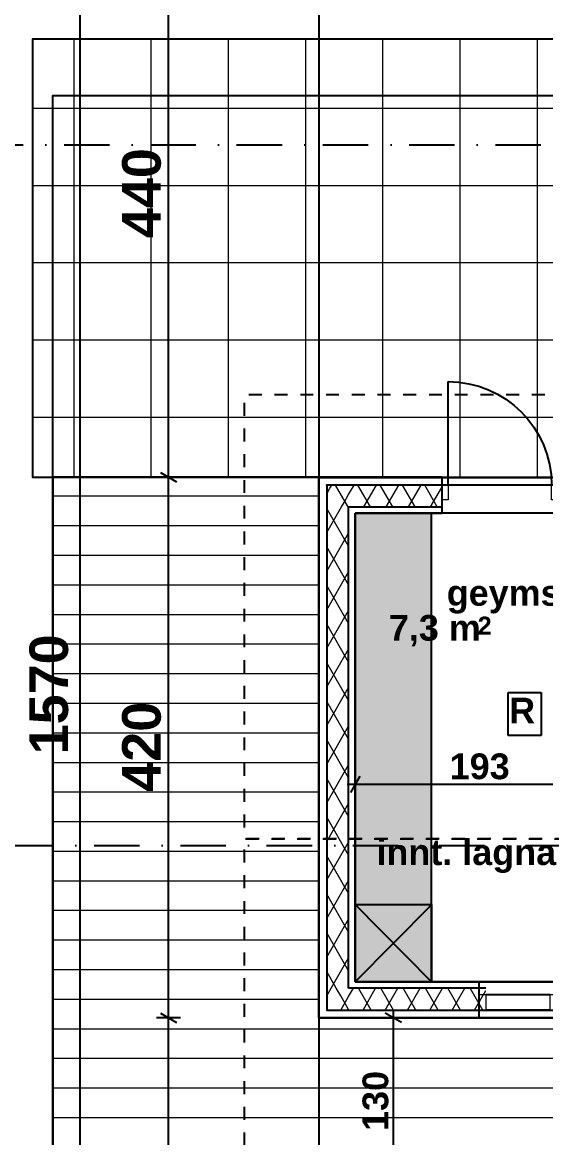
# Model space of a CAD drawing. Header units: millimetres. Extents: x -242231 to 419123, y -2399 to 525285.
# Drawn here: x -131269 to -127202, y 151887 to 160555 of the extents above; entities that cross this region are included whole.
import ezdxf

# ---------------------------------------------------------------- set-up
doc = ezdxf.new("R2010")
doc.units = ezdxf.units.MM
doc.set_wipeout_variables(frame=1)
for name, pattern in [('Dot & Dashed', [670.277762, 352.777767, -176.388884, 0, -141.111112]), ('Short dashed', [200, 100, -100]), ('Wipeout_Contour', [1000, 0, -1000])]:
    doc.linetypes.add(name, pattern=pattern)
doc.layers.add('Walls', color=7, linetype='Continuous')
doc.styles.add('GENERATED_STYLE_1', font='swissb.ttf')
pattern_1 = [(60, (-125991.2, 141233.89), (-129.9038, 75), []), (120, (-125991.2, 141233.89), (129.9038, 75), [])]

# ---------------------------------------------------------------- blocks, each defined once
blk = doc.blocks.new('D1 10_3')
at = {"layer": 'Walls', "linetype": 'Continuous'}
for p, q in [((402, 0), (402, 804)), ((-450, 60), (-450, 0)), ((-450, 0), (-450, -115)), ((450, 60), (450, 0)), ((450, 0), (450, -115)), ((-450, -115), (-450, -170)), ((-450, -170), (-450, -220)), ((450, -115), (450, -170)), ((450, -170), (450, -220))]:
    blk.add_line(p, q, dxfattribs=at)
at = {"layer": 'Walls', "color": 102, "linetype": 'Continuous', "lineweight": 20}
for p, q in [((-402, 0), (-450, 0)), ((-450, 0), (-450, -115)), ((-402, -115), (-402, 0)), ((450, 0), (402, 0)), ((402, 0), (402, -115)), ((450, -115), (450, 0)), ((-450, -115), (-402, -115)), ((402, -115), (450, -115))]:
    blk.add_line(p, q, dxfattribs=at)
at = {"layer": 'Walls', "linetype": 'Continuous'}
blk.add_arc((402, 0), 804, 90, 180, dxfattribs=at)
for p in [(-450, 0), (450, 0)]:
    blk.add_point(p, dxfattribs=at)
blk = doc.blocks.new('W Feature 1 10_4')
at = {"layer": 'Walls', "linetype": 'Continuous'}
for p, q in [((-300, 60), (300, 60)), ((-300, 60), (-300, 0)), ((-300, 0), (-300, -120)), ((300, 60), (300, 0)), ((300, 0), (300, -120)), ((-300, -120), (-300, -170)), ((-300, -170), (-300, -220)), ((300, -120), (300, -170)), ((300, -170), (300, -220)), ((300, -220), (-300, -220))]:
    blk.add_line(p, q, dxfattribs=at)
for p in [(-300, 0), (300, 0)]:
    blk.add_point(p, dxfattribs=at)
at = {"color": 254, "linetype": 'Wipeout_Contour', "lineweight": 0, "ltscale": 1054.618183}
blk.add_wipeout([(-250, -120), (250, -120), (250, 0), (-250, 0)], dxfattribs=at).dxf.layer = 'Walls'
at = {"layer": 'Walls', "color": 102, "linetype": 'Continuous', "lineweight": 20}
for p, q in [((-250, 0), (-300, 0)), ((-250, -120), (-250, 0)), ((300, 0), (250, 0)), ((250, 0), (250, -120)), ((-300, -120), (-250, -120)), ((250, -120), (300, -120))]:
    blk.add_line(p, q, dxfattribs=at)
at = {"layer": 'Walls', "linetype": 'Continuous'}
for p, q in [((250, 0), (-250, 0)), ((-250, -120), (250, -120))]:
    blk.add_line(p, q, dxfattribs=at)

msp = doc.modelspace()

# ---------------------------------------------------------------- hatches: boundary and pattern name
at = {"linetype": 'Continuous', "lineweight": 0}
h = msp.add_hatch(dxfattribs=at)
h.set_pattern_fill('BATT_INSULATION', color=1, style=0, pattern_type=2)
h.set_pattern_definition(pattern_1)
h.paths.add_polyline_path([(-128733.218, 156789.174), (-128903.213, 156959.175), (-128903.218, 156789.175)], flags=0)
h = msp.add_hatch(dxfattribs=at)
h.set_pattern_fill('BATT_INSULATION', color=1, style=0, pattern_type=2)
h.set_pattern_definition(pattern_1)
h.paths.add_polyline_path([(-128903.204, 156959.167), (-128733.218, 156789.174), (-128733.213, 156959.174)], flags=0)
h = msp.add_hatch(dxfattribs=at)
h.set_pattern_fill('BATT_INSULATION', color=1, style=0, pattern_type=2)
h.set_pattern_definition(pattern_1)
h.paths.add_polyline_path([(-128733.218, 156789.174), (-128007.735, 156789.172), (-128007.735, 156959.172), (-128733.213, 156959.174)], flags=0)
h = msp.add_hatch(dxfattribs=at)
h.set_pattern_fill('BATT_INSULATION', color=1, style=0, pattern_type=2)
h.set_pattern_definition(pattern_1)
h.paths.add_polyline_path([(-128733.34, 153048.716), (-128733.218, 156789.174), (-128903.218, 156789.175), (-128903.34, 153048.716)], flags=0)
for color, points in [(250, [(-128088.787, 156739.17), (-128683.235, 156739.17), (-128683.235, 153098.795), (-128088.787, 153098.795)]), (255, [(-128089.346, 153098.722), (-128683.319, 153098.722), (-128683.319, 153698.2), (-128089.346, 153698.2)])]:
    msp.add_hatch(color=color, dxfattribs=at).paths.add_polyline_path(points, flags=0)
h = msp.add_hatch(dxfattribs=at)
h.set_pattern_fill('BATT_INSULATION', color=1, style=0, pattern_type=2)
h.set_pattern_definition(pattern_1)
h.paths.add_polyline_path([(-128733.34, 153048.716), (-128903.346, 152878.716), (-128733.346, 152878.716)], flags=0)
h = msp.add_hatch(dxfattribs=at)
h.set_pattern_fill('BATT_INSULATION', color=1, style=0, pattern_type=2)
h.set_pattern_definition(pattern_1)
h.paths.add_polyline_path([(-128903.34, 153048.716), (-128903.346, 152878.716), (-128733.34, 153048.716)], flags=0)
h = msp.add_hatch(dxfattribs=at)
h.set_pattern_fill('BATT_INSULATION', color=1, style=0, pattern_type=2)
h.set_pattern_definition(pattern_1)
h.paths.add_polyline_path([(-128733.346, 152878.716), (-127667.562, 152878.716), (-127667.562, 153048.716), (-128733.34, 153048.716)], flags=0)

# ---------------------------------------------------------------- linework, layer by layer
at = {"linetype": 'Continuous'}
for p, q in [((-130819.273, 144724.309), (-130819.273, 161422.936)), ((-130133.114, 157019.175), (-130133.114, 161422.936)), ((-130133.114, 157019.175), (-130133.114, 161422.936)), ((-128963.347, 160855.888), (-128963.347, 140719.633)), ((-120757.17, 160423.23), (-131189.035, 160423.23)), ((-131189.035, 160423.23), (-131189.035, 157019.158)), ((-131189.035, 157019.158), (-127958.575, 157019.169)), ((-128963.211, 157019.175), (-131032.846, 157019.175)), ((-131032.846, 157019.175), (-131032.846, 152818.722)), ((-130039.364, 157019.175), (-130226.864, 157019.175)), ((-130195.614, 157055.26), (-130070.614, 156983.091)), ((-130195.614, 157055.26), (-130070.614, 156983.091)), ((-130133.114, 152818.716), (-130133.114, 157019.175)), ((-130133.114, 152818.716), (-130133.114, 157019.175)), ((-120769.294, 157022.383), (-128967.917, 157013.344)), ((-128967.917, 157013.344), (-128963.292, 152818.722)), ((-128963.211, 157019.175), (-128963.213, 156959.175)), ((-128963.211, 152818.722), (-128963.211, 157019.175)), ((-128007.735, 157019.172), (-128963.211, 157019.175)), ((-127958.575, 157019.169), (-120757.17, 157019.158)), ((-128963.213, 156959.175), (-128963.346, 152878.716)), ((-128903.213, 156959.175), (-128903.218, 156789.175)), ((-128733.213, 156959.174), (-128903.204, 156959.175)), ((-128007.735, 156959.172), (-128733.213, 156959.174)), ((-128903.218, 156789.175), (-128903.34, 153048.716)), ((-128733.34, 153048.716), (-128733.218, 156789.174)), ((-128733.218, 156789.174), (-128007.735, 156789.172)), ((-128683.339, 153098.716), (-128683.22, 156739.174)), ((-128683.238, 156739.168), (-128683.238, 153098.715)), ((-126690.971, 156739.168), (-128683.238, 156739.168)), ((-128088.787, 156739.17), (-128683.235, 156739.17)), ((-128683.235, 156739.17), (-128683.235, 153098.795)), ((-128683.22, 156739.174), (-128007.735, 156739.172)), ((-128088.787, 153098.795), (-128088.787, 156739.17)), ((-127493.583, 155347.797), (-127235.502, 155347.797)), ((-127493.583, 155013.511), (-127493.583, 155347.797)), ((-127235.502, 155347.797), (-127235.502, 155013.511)), ((-127235.502, 155013.511), (-127493.583, 155013.511)), ((-128647.135, 154695.56), (-128719.304, 154570.56)), ((-128683.22, 154539.31), (-128683.22, 154726.81)), ((-128744.345, 154633.06), (-128683.22, 154633.06)), ((-128683.22, 154633.06), (-126754.357, 154633.06)), ((-128683.319, 153098.722), (-128683.319, 153698.2)), ((-128683.319, 153698.2), (-128089.346, 153698.2)), ((-128089.346, 153098.722), (-128683.319, 153698.2)), ((-128683.319, 153098.722), (-128085.203, 153698.148)), ((-128089.346, 153698.2), (-128089.346, 153098.722)), ((-127667.562, 153098.716), (-128683.339, 153098.716)), ((-128089.346, 153098.722), (-128683.319, 153098.722)), ((-128683.238, 153098.715), (-126690.971, 153098.715)), ((-128683.235, 153098.795), (-128088.787, 153098.795)), ((-128903.34, 153048.716), (-128903.346, 152878.716)), ((-127667.562, 153048.716), (-128733.34, 153048.716)), ((-130195.614, 152854.8), (-130070.614, 152782.631)), ((-130195.614, 152854.8), (-130070.614, 152782.631)), ((-128963.348, 152818.716), (-128963.346, 152878.716)), ((-128903.346, 152878.716), (-128733.346, 152878.716)), ((-128733.346, 152878.716), (-127667.562, 152878.716)), ((-128322.752, 152782.631), (-128447.752, 152854.8)), ((-128385.252, 152818.716), (-128385.252, 152879.841)), ((-131032.846, 152818.722), (-131032.911, 150813.399)), ((-130039.364, 152818.716), (-130226.864, 152818.716)), ((-130133.114, 144724.309), (-130133.114, 152818.716)), ((-128963.348, 152818.716), (-127667.562, 152818.716)), ((-128963.292, 152818.722), (-120788.783, 152818.722)), ((-120758.674, 152818.722), (-128963.211, 152818.722)), ((-128291.502, 152818.716), (-128479.002, 152818.716)), ((-128385.252, 151517.711), (-128385.252, 152818.716))]:
    msp.add_line(p, q, dxfattribs=at)
at = {"color": 253, "linetype": 'Continuous', "lineweight": 15}
for p, q in [((-130869.065, 160423.23), (-130869.065, 157019.159)), ((-130269.065, 160423.23), (-130269.065, 157019.161)), ((-129669.065, 160423.23), (-129669.065, 157019.163)), ((-129069.065, 160423.23), (-129069.065, 157019.166)), ((-128469.065, 160423.23), (-128469.065, 157019.168)), ((-127869.065, 160423.23), (-127869.065, 157019.169)), ((-127269.065, 160423.23), (-127269.065, 157019.168)), ((-120757.17, 159884.823), (-131189.035, 159884.823)), ((-120757.17, 159284.823), (-131189.035, 159284.823)), ((-120757.17, 158684.823), (-131189.035, 158684.823)), ((-120757.17, 158084.823), (-131189.035, 158084.823)), ((-120757.17, 157484.823), (-131189.035, 157484.823)), ((-131032.846, 156873.89), (-128963.211, 156873.89)), ((-131032.846, 156643.89), (-128963.211, 156643.89)), ((-131032.846, 156413.89), (-128963.211, 156413.89)), ((-131032.846, 156183.89), (-128963.211, 156183.89)), ((-131032.846, 155953.89), (-128963.211, 155953.89)), ((-131032.846, 155723.89), (-128963.211, 155723.89)), ((-131032.846, 155493.89), (-128963.211, 155493.89)), ((-131032.846, 155263.89), (-128963.211, 155263.89)), ((-131032.846, 155033.89), (-128963.211, 155033.89)), ((-131032.846, 154803.89), (-128963.211, 154803.89)), ((-131032.846, 154573.89), (-128963.211, 154573.89)), ((-131032.846, 154343.89), (-128963.211, 154343.89)), ((-131032.846, 154113.89), (-128963.211, 154113.89)), ((-131032.846, 153883.89), (-128963.211, 153883.89)), ((-131032.846, 153653.89), (-128963.211, 153653.89)), ((-131032.846, 153423.89), (-128963.211, 153423.89)), ((-131032.846, 153193.89), (-128963.211, 153193.89)), ((-131032.846, 152963.89), (-128963.211, 152963.89)), ((-131032.849, 152733.89), (-120758.674, 152733.89)), ((-131032.856, 152503.89), (-120758.674, 152503.89)), ((-131032.864, 152273.89), (-120758.674, 152273.89)), ((-131032.871, 152043.89), (-120758.674, 152043.89))]:
    msp.add_line(p, q, dxfattribs=at)
at = {"linetype": 'Dot & Dashed'}
for p, q in [((-140329.251, 159602.88), (-113097.989, 159602.88)), ((-140766.553, 154157.728), (-113085.034, 154157.728))]:
    msp.add_line(p, q, dxfattribs=at)
at = {"linetype": 'Continuous', "flags": 128}
for points in [[(-115320.567, 161362.945), (-120697.174, 161362.945), (-120697.174, 156957.842), (-128903.282, 156957.842), (-128903.282, 152878.772), (-120699.907, 152878.772), (-120699.907, 144784.303), (-115320.567, 144784.303)], [(-120757.17, 160423.23), (-131189.035, 160423.23), (-131189.035, 157019.143), (-127957.201, 157019.169), (-120757.17, 157019.143)], [(-124986.476, 144724.319), (-120759.614, 144724.319), (-120759.614, 152818.722), (-128963.398, 152818.722), (-128964.421, 157019.191), (-131032.847, 157019.191), (-131032.847, 150777.433)]]:
    msp.add_lwpolyline(points, close=True, dxfattribs=at)
msp.add_lwpolyline([(-115731.425, 144724.319), (-122903.544, 144724.319), (-124967.025, 144724.319), (-131032.847, 150792.13), (-131032.847, 159987.586), (-120759.39, 159987.586), (-120759.39, 159143.187), (-115430.025, 159143.187)], dxfattribs=at)
at = {"linetype": 'Short dashed', "flags": 128}
msp.add_lwpolyline([(-123807.956, 157661.34), (-129544.694, 157661.34), (-129544.694, 154209.304), (-120327.218, 154209.304)], close=True, dxfattribs=at)
at = {"linetype": 'Continuous'}
msp.add_point((-128903.204, 156959.167), dxfattribs=at)

# ---------------------------------------------------------------- block references
at = {"color": 21, "linetype": 'Continuous', "lineweight": 18, "xscale": -1, "rotation": 359.999836149554}
msp.add_blockref('D1 10_3', (-127557.735, 156959.171), dxfattribs=at)

# ---------------------------------------------------------------- texts
at = {"style": 'GENERATED_STYLE_1'}
for s, height, p in [('geymsla', 200, (-127970.548, 156020.843)), ('7,3 m', 200, (-128420.008, 155749.567)), ('2', 140, (-127729.866, 155796.329)), ('R', 200, (-127485.036, 155106.369)), ('innt. lagna', 199.99999, (-128516.873, 154005.622))]:
    msp.add_text(s, height=height, dxfattribs=at).set_placement(p)
at = {"attachment_point": 1, "rotation": 90, "style": 'GENERATED_STYLE_1'}
for s, insert, char_height in [('{440}', (-130493.114, 158877.83), 300), ('{1570}', (-131213.559, 154866.308), 300), ('{420}', (-130493.114, 154575.72), 300), ('{130}', (-128625.252, 151939.396), 200)]:
    msp.add_mtext(s, dxfattribs=dict(at, insert=insert, char_height=char_height))
at = {"insert": (-127947.605, 154873.06), "char_height": 200, "attachment_point": 1, "style": 'GENERATED_STYLE_1'}
msp.add_mtext('{193}', dxfattribs=at)

# ---------------------------------------------------------------- next in the draw order: block references
at = {"color": 21, "linetype": 'Continuous', "lineweight": 18, "xscale": -1, "rotation": 180}
msp.add_blockref('W Feature 1 10_4', (-127417.562, 152878.716), dxfattribs=at)

# ---------------------------------------------------------------- next in the draw order: linework, layer by layer
at = {"linetype": 'Short dashed', "flags": 128}
msp.add_lwpolyline([(-121828.856, 152731.188), (-120331.906, 154209.304), (-129544.694, 154209.304), (-129544.694, 150718.905), (-123839.46, 150718.905)], close=True, dxfattribs=at)

doc.saveas('drawing.dxf')
